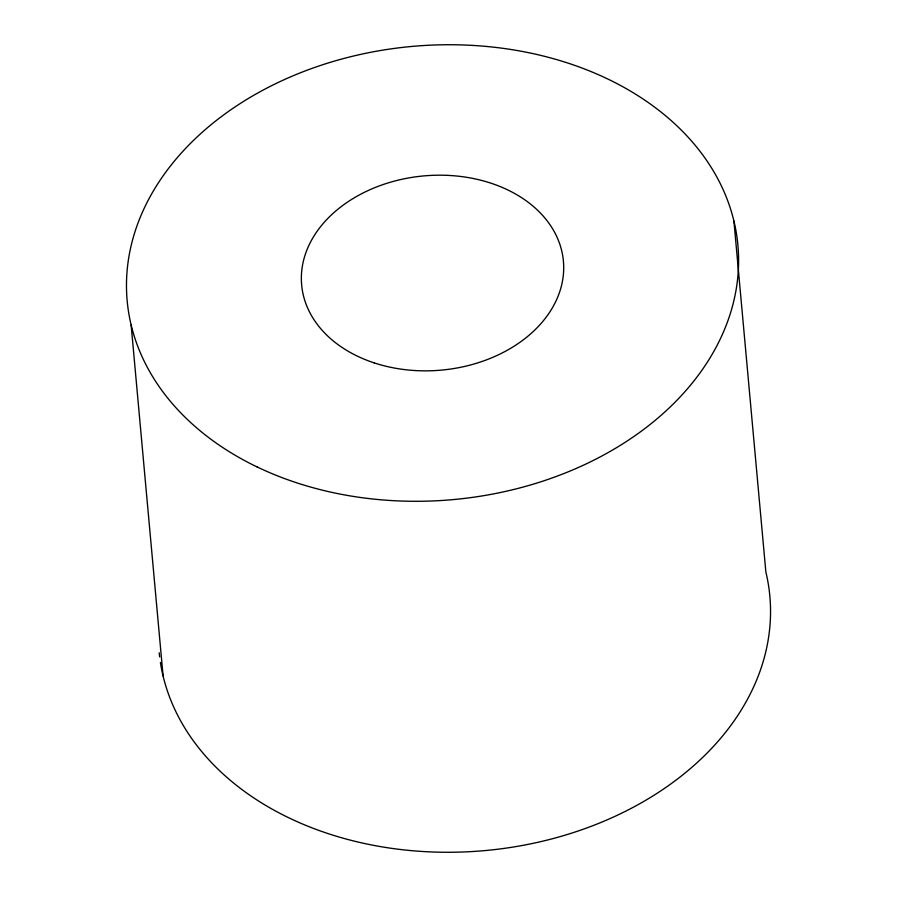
<?xml version="1.0" encoding="UTF-8"?>
<svg xmlns="http://www.w3.org/2000/svg" width="897" height="897" viewBox="0 0 897 897"><rect width="100%" height="100%" fill="white"/><g stroke="black" fill="none" stroke-linecap="round" stroke-linejoin="round"><path stroke-width="1.35" d="M733.914 221.01L765.859 571.983A306.639 227.524 -5.2 0 1 508.666 847.743A306.639 227.524 -5.2 0 1 160.406 662.434M131.141 325.017L163.086 675.99M159.644 656.929A306.639 227.524 -5.2 0 1 159.184 652.781M257.136 466.956A306.639 227.524 -5.2 0 0 737.457 280.312A306.639 227.524 -5.2 0 0 302.995 71.771A306.639 227.524 -5.2 0 0 257.136 466.956M374.127 362.87A131.422 97.504 -5.2 0 0 563.451 261.61A131.422 97.504 -5.2 0 0 360.011 194.571A131.422 97.504 -5.2 0 0 374.127 362.87"/></g></svg>
